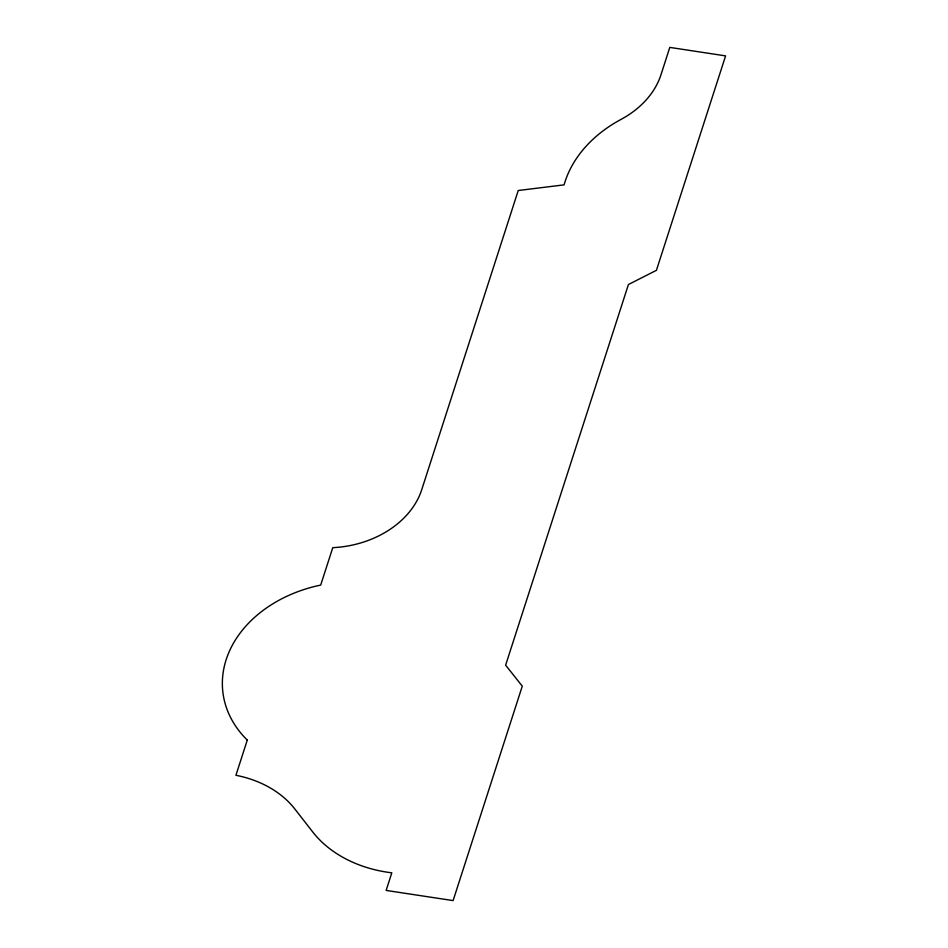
<?xml version="1.0" encoding="UTF-8"?>
<svg xmlns="http://www.w3.org/2000/svg" width="948" height="948" viewBox="0 0 948 948"><rect width="100%" height="100%" fill="white"/><g stroke="black" fill="none" stroke-linecap="round" stroke-linejoin="round"><path stroke-width="1.42" d="M247.274 740.092L235.922 775.286A104.138 80.473 -6.5 0 1 294.792 808.94L312.721 831.953A121.308 93.745 -6.5 0 0 391.808 872.824L386.132 890.421L453.097 900.6L522.277 686.162L505.628 665.164L628.417 284.53L656.419 270.322L725.599 55.885L669.798 47.4L660.957 74.797A92.371 71.384 -6.5 0 1 620.904 119.472A128.987 99.67 -6.5 0 0 564.084 184.86L518.236 190.512L421.73 489.689A92.371 71.384 -6.5 0 1 332.772 547.671L320.697 585.094A123.773 95.641 -6.5 0 0 247.274 740.092"/></g></svg>
